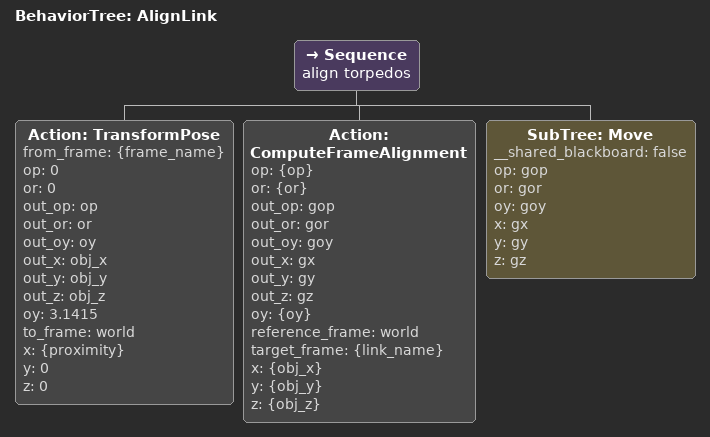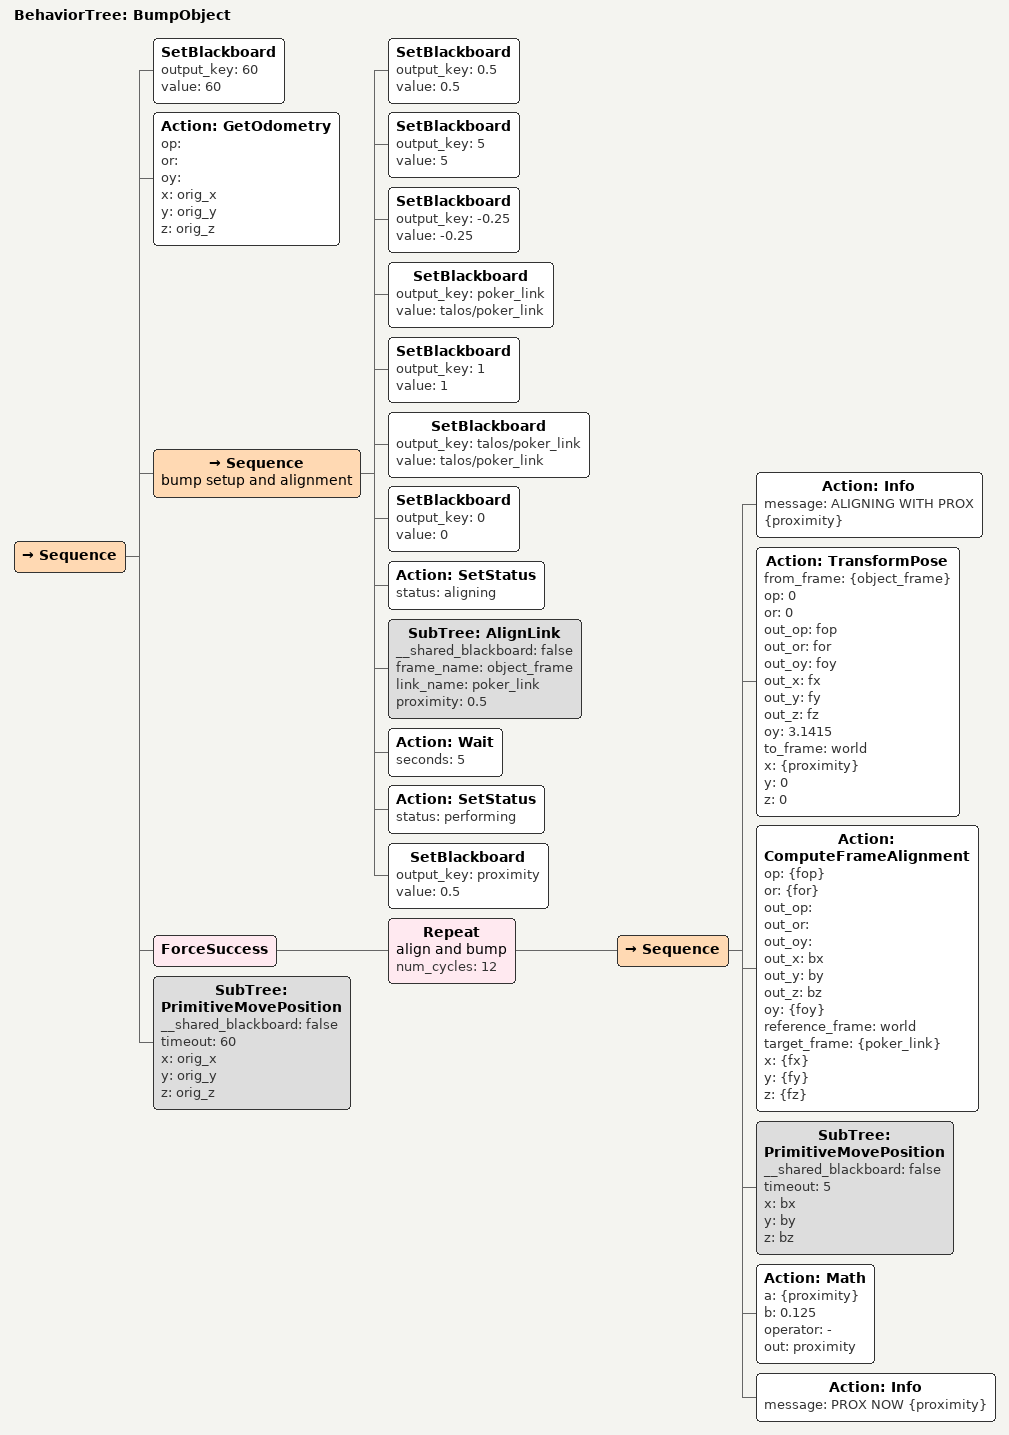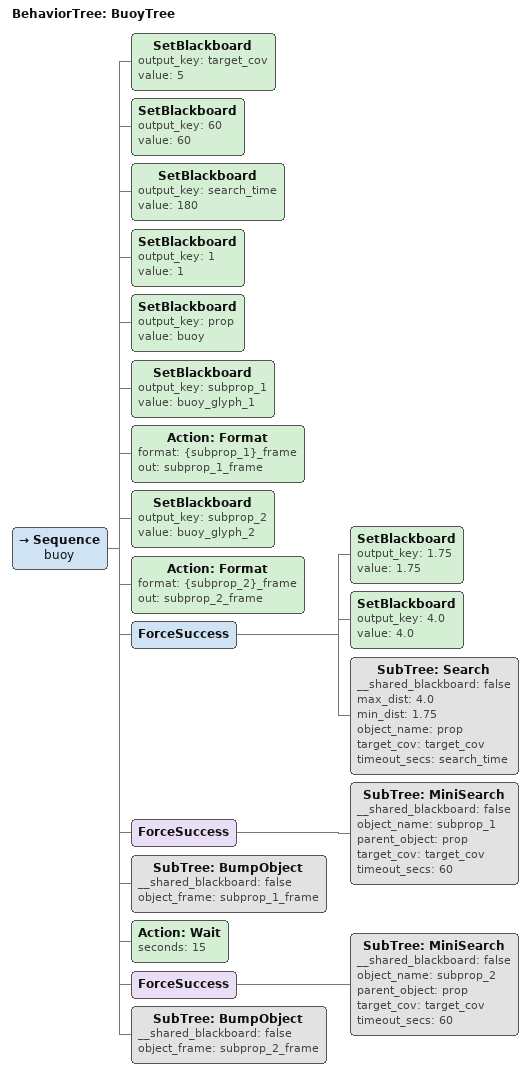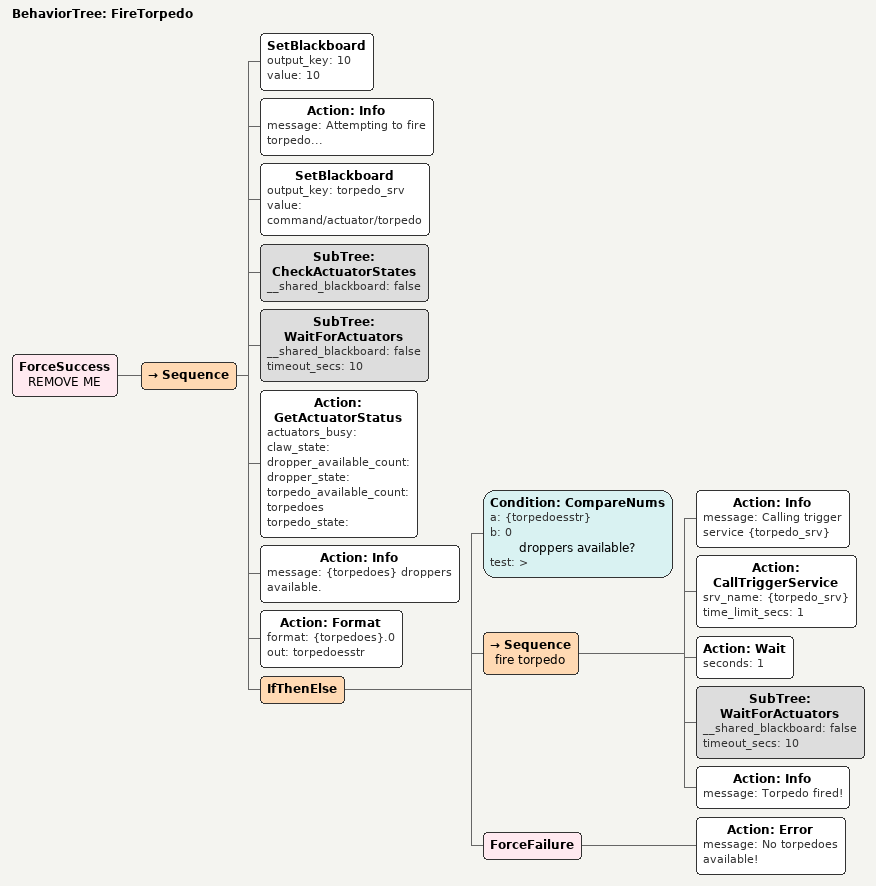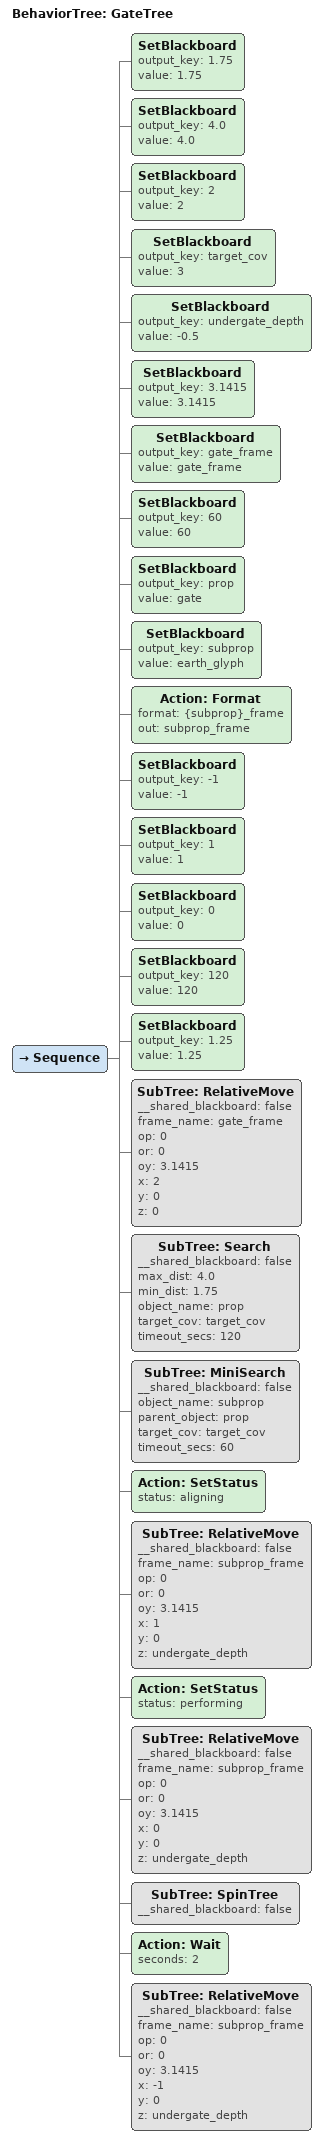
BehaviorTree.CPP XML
<BehaviorTree ID="AlignLink">
    <Sequence name="align torpedos">
        <Action ID="TransformPose" from_frame="{frame_name}" op="0" or="0" out_op="op" out_or="or" out_oy="oy" out_x="obj_x" out_y="obj_y" out_z="obj_z" oy="3.1415" to_frame="world" x="{proximity}" y="0" z="0"/>
        <Action ID="ComputeFrameAlignment" op="{op}" or="{or}" out_op="gop" out_or="gor" out_oy="goy" out_x="gx" out_y="gy" out_z="gz" oy="{oy}" reference_frame="world" target_frame="{link_name}" x="{obj_x}" y="{obj_y}" z="{obj_z}"/>
        <SubTree ID="Move" __shared_blackboard="false" op="gop" or="gor" oy="goy" x="gx" y="gy" z="gz"/>
    </Sequence>
</BehaviorTree>

<BehaviorTree ID="BumpObject">
    <Sequence>
        <SetBlackboard output_key="60" value="60"/>
        <Action ID="GetOdometry" op="" or="" oy="" x="orig_x" y="orig_y" z="orig_z"/>
        <Sequence name="bump setup and alignment">
            <SetBlackboard output_key="0.5" value="0.5"/>
            <SetBlackboard output_key="5" value="5"/>
            <SetBlackboard output_key="-0.25" value="-0.25"/>
            <SetBlackboard output_key="poker_link" value="talos/poker_link"/>
            <SetBlackboard output_key="1" value="1"/>
            <SetBlackboard output_key="talos/poker_link" value="talos/poker_link"/>
            <SetBlackboard output_key="0" value="0"/>
            <Action ID="SetStatus" status="aligning"/>
            <SubTree ID="AlignLink" __shared_blackboard="false" frame_name="object_frame" link_name="poker_link" proximity="0.5"/>
            <Action ID="Wait" seconds="5"/>
            <Action ID="SetStatus" status="performing"/>
            <SetBlackboard output_key="proximity" value="0.5"/>
        </Sequence>
        <ForceSuccess>
            <Repeat name="align and bump" num_cycles="12">
                <Sequence>
                    <Action ID="Info" message="ALIGNING WITH PROX {proximity}"/>
                    <Action ID="TransformPose" from_frame="{object_frame}" op="0" or="0" out_op="fop" out_or="for" out_oy="foy" out_x="fx" out_y="fy" out_z="fz" oy="3.1415" to_frame="world" x="{proximity}" y="0" z="0"/>
                    <Action ID="ComputeFrameAlignment" op="{fop}" or="{for}" out_op="" out_or="" out_oy="" out_x="bx" out_y="by" out_z="bz" oy="{foy}" reference_frame="world" target_frame="{poker_link}" x="{fx}" y="{fy}" z="{fz}"/>
                    <SubTree ID="PrimitiveMovePosition" __shared_blackboard="false" timeout="5" x="bx" y="by" z="bz"/>
                    <Action ID="Math" a="{proximity}" b="0.125" operator="-" out="proximity"/>
                    <Action ID="Info" message="PROX NOW {proximity}"/>
                </Sequence>
            </Repeat>
        </ForceSuccess>
        <SubTree ID="PrimitiveMovePosition" __shared_blackboard="false" timeout="60" x="orig_x" y="orig_y" z="orig_z"/>
    </Sequence>
</BehaviorTree>

<BehaviorTree ID="BuoyTree">
    <Sequence name="buoy">
        <SetBlackboard output_key="target_cov" value="5"/>
        <SetBlackboard output_key="60" value="60"/>
        <SetBlackboard output_key="search_time" value="180"/>
        <SetBlackboard output_key="1" value="1"/>
        <SetBlackboard output_key="prop" value="buoy"/>
        <SetBlackboard output_key="subprop_1" value="buoy_glyph_1"/>
        <Action ID="Format" format="{subprop_1}_frame" out="subprop_1_frame"/>
        <SetBlackboard output_key="subprop_2" value="buoy_glyph_2"/>
        <Action ID="Format" format="{subprop_2}_frame" out="subprop_2_frame"/>
        <ForceSuccess>
            <SetBlackboard output_key="1.75" value="1.75"/>
            <SetBlackboard output_key="4.0" value="4.0"/>
            <SubTree ID="Search" __shared_blackboard="false" max_dist="4.0" min_dist="1.75" object_name="prop" target_cov="target_cov" timeout_secs="search_time"/>
        </ForceSuccess>
        <ForceSuccess>
            <SubTree ID="MiniSearch" __shared_blackboard="false" object_name="subprop_1" parent_object="prop" target_cov="target_cov" timeout_secs="60"/>
        </ForceSuccess>
        <SubTree ID="BumpObject" __shared_blackboard="false" object_frame="subprop_1_frame"/>
        <Action ID="Wait" seconds="15"/>
        <ForceSuccess>
            <SubTree ID="MiniSearch" __shared_blackboard="false" object_name="subprop_2" parent_object="prop" target_cov="target_cov" timeout_secs="60"/>
        </ForceSuccess>
        <SubTree ID="BumpObject" __shared_blackboard="false" object_frame="subprop_2_frame"/>
    </Sequence>
</BehaviorTree>

<BehaviorTree ID="FireTorpedo">
    <ForceSuccess name="REMOVE ME">
        <Sequence>
            <SetBlackboard output_key="10" value="10"/>
            <Action ID="Info" message="Attempting to fire torpedo..."/>
            <SetBlackboard output_key="torpedo_srv" value="command/actuator/torpedo"/>
            <SubTree ID="CheckActuatorStates" __shared_blackboard="false"/>
            <SubTree ID="WaitForActuators" __shared_blackboard="false" timeout_secs="10"/>
            <Action ID="GetActuatorStatus" actuators_busy="" claw_state="" dropper_available_count="" dropper_state="" torpedo_available_count="torpedoes" torpedo_state=""/>
            <Action ID="Info" message="{torpedoes} droppers available."/>
            <Action ID="Format" format="{torpedoes}.0" out="torpedoesstr"/>
            <IfThenElse>
                <Condition ID="CompareNums" a="{torpedoesstr}" b="0" name="droppers available?" test=">"/>
                <Sequence name="fire torpedo">
                    <Action ID="Info" message="Calling trigger service {torpedo_srv}"/>
                    <Action ID="CallTriggerService" srv_name="{torpedo_srv}" time_limit_secs="1"/>
                    <Action ID="Wait" seconds="1"/>
                    <SubTree ID="WaitForActuators" __shared_blackboard="false" timeout_secs="10"/>
                    <Action ID="Info" message="Torpedo fired!"/>
                </Sequence>
                <ForceFailure>
                    <Action ID="Error" message="No torpedoes available!"/>
                </ForceFailure>
            </IfThenElse>
        </Sequence>
    </ForceSuccess>
</BehaviorTree>

<BehaviorTree ID="GateTree">
    <Sequence>
        <SetBlackboard output_key="1.75" value="1.75"/>
        <SetBlackboard output_key="4.0" value="4.0"/>
        <SetBlackboard output_key="2" value="2"/>
        <SetBlackboard output_key="target_cov" value="3"/>
        <SetBlackboard output_key="undergate_depth" value="-0.5"/>
        <SetBlackboard output_key="3.1415" value="3.1415"/>
        <SetBlackboard output_key="gate_frame" value="gate_frame"/>
        <SetBlackboard output_key="60" value="60"/>
        <SetBlackboard output_key="prop" value="gate"/>
        <SetBlackboard output_key="subprop" value="earth_glyph"/>
        <Action ID="Format" format="{subprop}_frame" out="subprop_frame"/>
        <SetBlackboard output_key="-1" value="-1"/>
        <SetBlackboard output_key="1" value="1"/>
        <SetBlackboard output_key="0" value="0"/>
        <SetBlackboard output_key="120" value="120"/>
        <SetBlackboard output_key="1.25" value="1.25"/>
        <SubTree ID="RelativeMove" __shared_blackboard="false" frame_name="gate_frame" op="0" or="0" oy="3.1415" x="2" y="0" z="0"/>
        <SubTree ID="Search" __shared_blackboard="false" max_dist="4.0" min_dist="1.75" object_name="prop" target_cov="target_cov" timeout_secs="120"/>
        <SubTree ID="MiniSearch" __shared_blackboard="false" object_name="subprop" parent_object="prop" target_cov="target_cov" timeout_secs="60"/>
        <Action ID="SetStatus" status="aligning"/>
        <SubTree ID="RelativeMove" __shared_blackboard="false" frame_name="subprop_frame" op="0" or="0" oy="3.1415" x="1" y="0" z="undergate_depth"/>
        <Action ID="SetStatus" status="performing"/>
        <SubTree ID="RelativeMove" __shared_blackboard="false" frame_name="subprop_frame" op="0" or="0" oy="3.1415" x="0" y="0" z="undergate_depth"/>
        <SubTree ID="SpinTree" __shared_blackboard="false"/>
        <Action ID="Wait" seconds="2"/>
        <SubTree ID="RelativeMove" __shared_blackboard="false" frame_name="subprop_frame" op="0" or="0" oy="3.1415" x="-1" y="0" z="undergate_depth"/>
    </Sequence>
</BehaviorTree>
